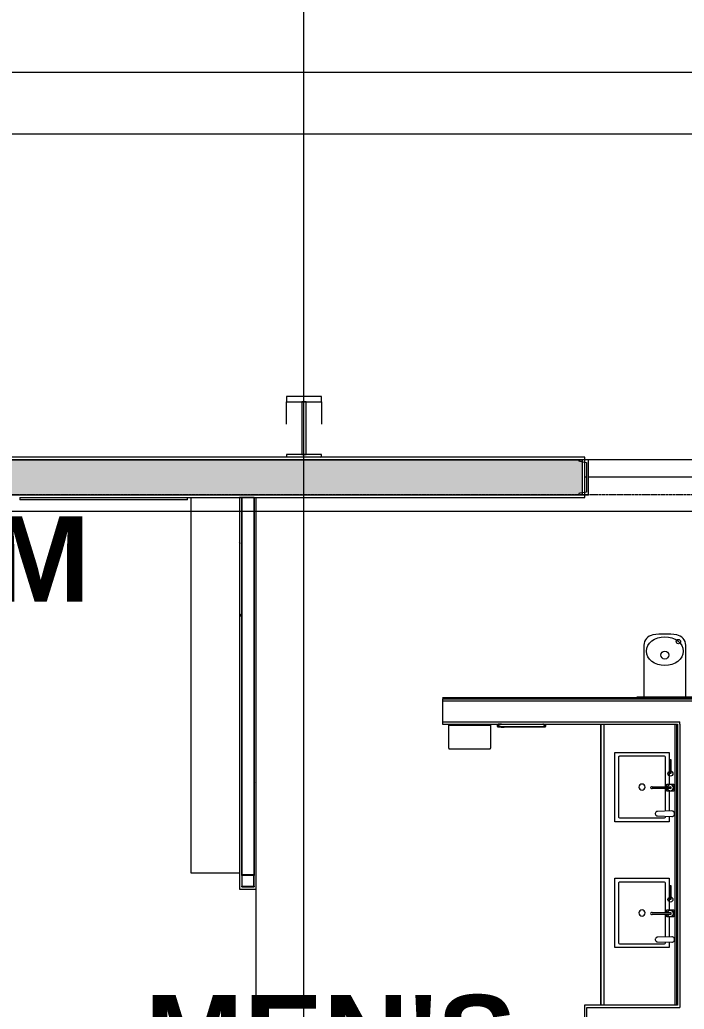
# Model space of a CAD drawing. Header units: inches. Extents: x 25369 to 33163, y -23509 to -20274.
# Drawn here: x 31251.7 to 31441.7, y -22516.7 to -22233.7 of the extents above; entities that cross this region are included whole.
import ezdxf

# ---------------------------------------------------------------- set-up
doc = ezdxf.new("R2010")
doc.units = ezdxf.units.IN
doc.header["$MEASUREMENT"] = 0
doc.linetypes.add('Grid Line 1_2_', pattern=[0.875, 0.5, -0.125, 0.125, -0.125])
for name, color, linetype, lineweight in [('A-AREA', 32, 'Continuous', 70), ('A-FLOR', 192, 'Continuous', 13), ('A-GENM', 13, 'Continuous', 13), ('A-WALL', 113, 'Continuous', 13), ('A-WALL-PATT', 111, 'Continuous', 25), ('G-ANNO-SYMB', 111, 'Continuous', 9), ('I-FURN', 30, 'Continuous', 13), ('I-WALL', 2, 'Continuous', 13), ('M-AREA-IDEN', 171, 'Continuous', 9), ('P-SANR-FIXT', 6, 'Continuous', 13), ('Q-CASE', 31, 'Continuous', 13), ('Q-SPCQ', 91, 'Continuous', 13), ('S-BEAM', 12, 'Continuous', 13), ('S-COLS', 52, 'Continuous', 13), ('S-GRID', 1, 'Continuous', 9)]:
    doc.layers.add(name, color=color, linetype=linetype, lineweight=lineweight)
doc.styles.add('Arial_B', font='arialbd.ttf', dxfattribs={"height": 24.354149})
pattern_1 = [(0, (5931.104, 0), (61.44, 15.36), [2.534, -43.546, 2.534, -43.546, -245.76]), (0, (5931.104, 0), (61.44, 15.36), [-92.16, 2.534, -89.626, 2.534, -43.546, -107.52]), (0, (5931.104, 0), (61.44, 15.36), [-230.4, 2.534, -28.186, 2.534, -74.266]), (120, (5954.144, 7.68), (-44.02215, 45.528601), [2.534, -43.546, 2.534, -43.546, -245.76]), (120, (5954.144, 7.68), (-44.02215, 45.528601), [-92.16, 2.534, -89.626, 2.534, -43.546, -107.52]), (120, (5954.144, 7.68), (-44.02215, 45.528601), [-230.4, 2.534, -28.186, 2.534, -74.266]), (240, (5961.824, 38.4), (-17.41785, -60.888601), [2.534, -43.546, 2.534, -43.546, -245.76]), (240, (5961.824, 38.4), (-17.41785, -60.888601), [-92.16, 2.534, -89.626, 2.534, -43.546, -107.52]), (240, (5961.824, 38.4), (-17.41785, -60.888601), [-230.4, 2.534, -28.186, 2.534, -74.266])]
pattern_2 = [(225, (31332.994, -22360.053), (19.00703, -19.00703), []), (225, (31332.994, -22388.853), (19.00703, -19.00703), [])]

# ---------------------------------------------------------------- blocks, each defined once
blk = doc.blocks.new('Furniture 8 - Furniture 1-2437-Overall Floor Plan')
at = {"layer": 'I-FURN', "color": 43, "lineweight": 9}
for p, q in [((25350.61, -22496.3), (25350.61, -22603.74)), ((25350.61, -22603.74), (25364.61, -22603.74))]:
    blk.add_line(p, q, dxfattribs=at)
blk = doc.blocks.new('Drinking_Fountain-Haws_Corporation-Wall_Mounted_1119 - 1119-355850-Overall Floor Plan')
at = {"layer": 'P-SANR-FIXT', "color": 43, "lineweight": 9}
for p, q in [((13.07, 20.75), (13.07, 5.95)), ((25.07, 5.95), (25.07, 20.75)), ((29.07, 15), (29.07, 5.95)), ((41.07, 5.95), (41.07, 15)), ((43.07, 5.95), (11.07, 5.95)), ((11.07, 5.95), (11.07, 5.7)), ((43.07, 5.7), (43.07, 5.95))]:
    blk.add_line(p, q, dxfattribs=at)
for centre, radius in [((22.94, 21.8), 0.625), ((19.07, 17.94), 1.13), ((38.94, 16.07), 0.625), ((35.07, 12.19), 1.13)]:
    blk.add_circle(centre, radius, dxfattribs=at)
for centre, radius, start, end in [((16.07, 20.75), 3, 97.5776, 180), ((19.07, -1.8), 25.75, 82.4224, 97.5776), ((22.07, 20.75), 3, 360, 82.4224), ((32.07, 15), 3, 97.5776, 180), ((35.07, -7.55), 25.75, 82.4224, 97.5776), ((38.07, 15), 3, 360, 82.4224)]:
    blk.add_arc(centre, radius, start, end, dxfattribs=at)
for centre, ratio in [((19.07, 19.07), 0.786373), ((35.07, 13.32), 0.786365)]:
    blk.add_ellipse(centre, major_axis=(-5.25, 0), ratio=ratio, dxfattribs=at)
blk = doc.blocks.new('Soap_Dispenser-TOTO-TES1ADC-05 - Polished Chrome-162828-Overall Floor Plan')
at = {"layer": 'A-GENM', "color": 43, "lineweight": 9}
for p, q in [((-0.79, 0), (-0.66, -4.1)), ((0.66, -4.1), (0.79, -0.03))]:
    blk.add_line(p, q, dxfattribs=at)
blk.add_arc((0, 0), 0.791, 358.1479, 179.999, dxfattribs=at)
blk.add_open_spline([(-0.66, -4.1), (-0.66, -4.15), (-0.65, -4.25), (-0.6, -4.4), (-0.51, -4.53), (-0.35, -4.67), (-0.08, -4.76), (0.21, -4.73), (0.42, -4.61), (0.56, -4.47), (0.65, -4.29), (0.66, -4.16), (0.66, -4.1)], degree=3, knots=[0, 0, 0, 0, 0.076923, 0.153846, 0.230769, 0.307692, 0.461538, 0.615385, 0.711538, 0.807692, 0.903846, 1, 1, 1, 1], dxfattribs=at)
blk = doc.blocks.new('Dispenser_Disposal-Paper-Frost_Products_LTD_-Recessed-400A - Steel-Stainless-37173-Overall Floor Plan')
at = {"layer": 'Q-SPCQ', "color": 43, "lineweight": 9}
for p, q in [((25457.27, -22435.86), (25457.27, -22435.26)), ((25457.27, -22435.26), (25458.12, -22435.26)), ((25457.27, -22435.86), (25470.94, -22435.86)), ((25457.34, -22435.26), (25457.34, -22435.94)), ((25457.64, -22435.55), (25457.34, -22435.86)), ((25457.34, -22435.94), (25470.94, -22435.94)), ((25458.31, -22435.94), (25457.34, -22435.94)), ((25457.43, -22435.21), (25457.43, -22435.18)), ((25458.08, -22435.21), (25457.43, -22435.21)), ((25470.59, -22435.26), (25457.64, -22435.26)), ((25457.64, -22435.26), (25457.64, -22435.55)), ((25458.35, -22435.2), (25458.12, -22435.2)), ((25458.12, -22435.26), (25458.12, -22435.2)), ((25458.15, -22435.26), (25458.15, -22435.2)), ((25458.31, -22436.07), (25458.31, -22435.94)), ((25459.18, -22436.07), (25458.31, -22436.07)), ((25458.42, -22435.26), (25458.35, -22435.2)), ((25458.8, -22435.18), (25458.8, -22435.26)), ((25459.08, -22435.26), (25459.08, -22435.18)), ((25470.94, -22435.94), (25459.18, -22435.94)), ((25459.18, -22435.94), (25459.18, -22436.07)), ((25470.4, -22435.21), (25470.23, -22435.21)), ((25470.4, -22435.21), (25470.9, -22435.21)), ((25470.4, -22435.25), (25470.4, -22435.21)), ((25470.85, -22435.25), (25470.4, -22435.25)), ((25470.64, -22435.31), (25470.64, -22435.56)), ((25470.64, -22435.55), (25470.64, -22435.33)), ((25470.64, -22435.33), (25470.97, -22435.33)), ((25470.94, -22435.86), (25470.64, -22435.56)), ((25470.88, -22435.18), (25470.88, -22435.21)), ((25470.9, -22435.18), (25470.9, -22435.21)), ((25470.94, -22435.94), (25470.94, -22435.33)), ((25470.94, -22435.86), (25471.02, -22435.86)), ((25470.97, -22435.28), (25470.97, -22435.33)), ((25470.97, -22435.33), (25471.01, -22435.33)), ((25471.01, -22435.33), (25471.01, -22435.86)), ((25459.16, -22436.09), (25458.33, -22436.09))]:
    blk.add_line(p, q, dxfattribs=at)
for centre, radius, start, end in [((25457.34, -22435.86), 0.0768, 180, 270), ((25457.34, -22435.86), 0.029, 180, 270), ((25458.08, -22435.15), 0.0665, 270, 0), ((25458.08, -22435.15), 0.0665, 270, 312.1544), ((25458.33, -22436.07), 0.02, 180, 270), ((25459.16, -22436.07), 0.02, 270, 0), ((25470.23, -22435.15), 0.0665, 180, 270), ((25470.59, -22435.31), 0.05, 0, 90), ((25470.9, -22435.28), 0.0625, 153.896, 233.1301), ((25470.9, -22435.28), 0.0625, 302.4117, 90.0728), ((25470.9, -22435.28), 0.0625, 359.8391, 90), ((25470.94, -22435.86), 0.0763, 270, 0)]:
    blk.add_arc(centre, radius, start, end, dxfattribs=at)
blk = doc.blocks.new('Faucet-Lavatory-Zurn-Z6920XL - Z6920-XL-ADM2-H4-162876-Overall Floor Plan')
at = {"layer": 'P-SANR-FIXT', "lineweight": 9}
for p, q in [((-0.25, 0), (-0.25, 5.25)), ((0.25, 5.25), (0.25, 0)), ((-1, 1), (-0.25, 1)), ((-1, -1), (-1, 1)), ((0.33, 1), (1, 1)), ((1, 1), (1, -1)), ((4, 0.12), (8, 0.12)), ((4, -0.12), (4, 0.12)), ((8, 0.12), (8, -0.12)), ((1, -1), (-1, -1)), ((8, -0.12), (4, -0.12))]:
    blk.add_line(p, q, dxfattribs=at)
blk.add_circle((4, 0), 0.719, dxfattribs=at)
for centre, radius, start, end in [((0, 5.37), 0.281, 332.734, 207.266), ((0, 0), 0.875, 107.1429, 180), ((0, 0), 0.875, 360, 67.0864), ((0, 0), 0.875, 180, 360), ((0, 0), 0.25, 180, 0)]:
    blk.add_arc(centre, radius, start, end, dxfattribs=at)
blk = doc.blocks.new('Bradley-Washroom_Accessories-Mirrors-747_Standard - 60_ x 36_ _ BradEX-205488-Overall Floor Plan')
at = {"layer": 'Q-SPCQ', "color": 43, "lineweight": 9}
for p, q in [((25508.52, -22454.37), (25508.52, -22435.37)), ((25508.77, -22435.37), (25508.52, -22435.37)), ((25508.77, -22435.37), (25508.77, -22454.37)), ((25508.48, -22454.37), (25508.77, -22454.37)), ((25508.48, -22454.37), (25508.48, -22456.37)), ((25508.77, -22454.37), (25508.77, -22456.37)), ((25508.77, -22456.37), (25508.48, -22456.37)), ((25508.52, -22494.37), (25508.52, -22456.37)), ((25508.77, -22456.37), (25508.77, -22494.37)), ((25508.48, -22494.37), (25508.77, -22494.37)), ((25508.48, -22494.37), (25508.48, -22496.37)), ((25508.77, -22494.37), (25508.77, -22496.37)), ((25508.77, -22496.37), (25508.48, -22496.37)), ((25508.52, -22515.37), (25508.52, -22496.37)), ((25508.77, -22496.37), (25508.77, -22515.37)), ((25508.52, -22515.37), (25508.77, -22515.37))]:
    blk.add_line(p, q, dxfattribs=at)
blk = doc.blocks.new('Bradley-Washroom_Accessories-Mirrors-780_Custom - Bradley-Washroom_Accessories-Mirrors-780_Custom-177760-Overall Floor Plan')
at = {"layer": 'Q-SPCQ', "color": 43, "lineweight": 9}
for p, q in [((25320.64, -22370.3), (25368.64, -22370.3)), ((25320.64, -22370.3), (25320.64, -22371.05)), ((25368.64, -22371.05), (25368.64, -22370.3)), ((25368.64, -22371.05), (25320.64, -22371.05))]:
    blk.add_line(p, q, dxfattribs=at)
blk = doc.blocks.new('Counter Top - 24_ Depth-179606-Overall Floor Plan')
at = {"layer": 'Q-CASE', "color": 43, "lineweight": 9}
for p, q in [((33.11, -0.75), (-47.26, -0.75)), ((-47.26, -22), (33.11, -22))]:
    blk.add_line(p, q, dxfattribs=at)
blk = doc.blocks.new('Faucet-Lavatory-Zurn-Z6920XL - Z6920-XL-ADM2-H4-V59-Overall Floor Plan')
at = {"layer": 'P-SANR-FIXT', "lineweight": 9}
for p, q in [((-0.25, 0), (-0.25, 5.25)), ((0.25, 5.25), (0.25, 0)), ((-1, 1), (-0.25, 1)), ((-1, -1), (-1, 1)), ((0.25, 1), (1, 1)), ((1, 1), (1, -1)), ((4, 0.12), (8, 0.12)), ((4, -0.12), (4, 0.12)), ((8, 0.12), (8, -0.12)), ((1, -1), (-1, -1)), ((8, -0.12), (4, -0.12))]:
    blk.add_line(p, q, dxfattribs=at)
blk.add_circle((4, 0), 0.719, dxfattribs=at)
for centre, radius, start, end in [((0, 5.37), 0.281, 332.734, 207.266), ((0, 0), 0.875, 107.1429, 180), ((0, 0), 0.875, 360, 72.8571), ((0, 0), 0.875, 180, 360), ((0, 0), 0.25, 180, 0)]:
    blk.add_arc(centre, radius, start, end, dxfattribs=at)
blk = doc.blocks.new('KNEE PROTECTOR1 - KNEE PROTECTOR-205860-Overall Floor Plan')
at = {"layer": 'Q-CASE', "color": 43, "lineweight": 9}
for p, q in [((79235.76, -9330.82), (79155.38, -9330.82)), ((79235.76, -9331.82), (79155.38, -9331.82))]:
    blk.add_line(p, q, dxfattribs=at)
blk = doc.blocks.new('Sink-Under_Counter-Kohler-2882 - White-191670-Overall Floor Plan')
at = {"layer": 'P-SANR-FIXT', "color": 43, "lineweight": 9}
for p, q in [((-9.91, -7.81), (-9.91, 7.81)), ((-9.91, 7.81), (-0.85, 7.81)), ((-8.81, 6.46), (-8.81, -6.46)), ((-0.18, 6.71), (-8.56, 6.71)), ((6.87, 6.71), (0.4, 6.71)), ((1.15, 7.81), (6.83, 7.81)), ((8.56, 6.71), (8.33, 6.71)), ((8.37, 7.81), (9.91, 7.81)), ((8.81, -6.46), (8.81, 6.46)), ((9.91, 7.81), (9.91, -7.81)), ((9.91, -7.81), (-9.91, -7.81)), ((-8.56, -6.71), (8.56, -6.71))]:
    blk.add_line(p, q, dxfattribs=at)
for centre, radius, start, end in [((-8.56, 6.46), 0.25, 90, 180), ((8.56, 6.46), 0.25, 360, 90), ((0, 0), 0.875, 360, 180), ((0, 0), 0.875, 180, 360), ((-8.56, -6.46), 0.25, 180, 270), ((8.56, -6.46), 0.25, 270, 360)]:
    blk.add_arc(centre, radius, start, end, dxfattribs=at)
blk = doc.blocks.new('Sink-Under_Counter-Kohler-2882 - White-V68-Overall Floor Plan')
at = {"layer": 'P-SANR-FIXT', "color": 43, "lineweight": 9}
for p, q in [((-9.91, -7.81), (-9.91, 7.81)), ((-9.91, 7.81), (-0.85, 7.81)), ((-8.81, 6.46), (-8.81, -6.46)), ((-0.1, 6.71), (-8.56, 6.71)), ((6.87, 6.71), (0.4, 6.71)), ((1.15, 7.81), (6.83, 7.81)), ((8.56, 6.71), (8.33, 6.71)), ((8.37, 7.81), (9.91, 7.81)), ((8.81, -6.46), (8.81, 6.46)), ((9.91, 7.81), (9.91, -7.81)), ((9.91, -7.81), (-9.91, -7.81)), ((-8.56, -6.71), (8.56, -6.71))]:
    blk.add_line(p, q, dxfattribs=at)
for centre, radius, start, end in [((-8.56, 6.46), 0.25, 90, 180), ((8.56, 6.46), 0.25, 360, 90), ((0, 0), 0.875, 360, 180), ((0, 0), 0.875, 180, 360), ((-8.56, -6.46), 0.25, 180, 270), ((8.56, -6.46), 0.25, 270, 360)]:
    blk.add_arc(centre, radius, start, end, dxfattribs=at)
blk = doc.blocks.new('HSS-Hollow Structural Section-Column - HSS3-1_2X3-1_2X1_8-V77-Overall Floor Plan')
at = {"layer": 'S-COLS', "lineweight": 9}
h = blk.add_hatch(dxfattribs=at)
h.set_pattern_fill('FP_47', color=253, style=0, pattern_type=2)
h.set_pattern_definition([(45, (-19454.787, 22479.99), (-19.00703, 19.00703), []), (45, (-19454.787, 22508.79), (-19.00703, 19.00703), [])])
h.paths.add_polyline_path([(1.52, -1.75), (1.52, -1.63), (-1.52, -1.63), (-1.52, -1.75)], flags=0)
h.paths.add_polyline_path([(1.75, -1.52), (1.75, 1.52), (1.63, 1.52), (1.63, -1.52)], flags=0)
h.paths.add_polyline_path([(-1.63, -1.52), (-1.63, 1.52), (-1.75, 1.52), (-1.75, -1.52)], flags=0)
h.paths.add_polyline_path([(-1.52, 1.63), (1.52, 1.63), (1.52, 1.75), (-1.52, 1.75)], flags=0)
at = {"layer": 'S-COLS', "color": 7}
for p, q in [((-1.75, 1.52), (-1.75, -1.52)), ((-1.63, -1.52), (-1.63, 1.52)), ((1.52, 1.75), (-1.52, 1.75)), ((-1.52, 1.63), (1.52, 1.63)), ((1.63, 1.52), (1.63, -1.52)), ((1.75, -1.52), (1.75, 1.52)), ((1.52, -1.63), (-1.52, -1.63)), ((-1.52, -1.75), (1.52, -1.75))]:
    blk.add_line(p, q, dxfattribs=at)
for centre, radius, start, end in [((-1.52, 1.52), 0.232, 90, 180), ((-1.52, 1.52), 0.116, 90, 180), ((1.52, 1.52), 0.232, 360, 90), ((1.52, 1.52), 0.116, 0, 90), ((-1.52, -1.52), 0.232, 180, 270), ((-1.52, -1.52), 0.116, 180, 270), ((1.52, -1.52), 0.232, 270, 360), ((1.52, -1.52), 0.116, 270, 360)]:
    blk.add_arc(centre, radius, start, end, dxfattribs=at)
blk = doc.blocks.new('Hand_Dryer-Excel_Dryer-XLERATOR_Unit - Not a Type - Load Type Catalog-357530-Overall Floor Plan')
at = {"layer": 'Q-SPCQ', "color": 43, "lineweight": 9}
for p, q in [((25590.61, -22442.03), (25590.61, -22435.43)), ((25590.61, -22435.43), (25602.55, -22435.43)), ((25602.55, -22435.43), (25602.55, -22442.03)), ((25602.3, -22442.3), (25590.86, -22442.3))]:
    blk.add_line(p, q, dxfattribs=at)
for centre, start, end in [((25590.86, -22442.05), 175.9748, 270), ((25602.3, -22442.05), 270, 4.0252)]:
    blk.add_arc(centre, 0.251, start, end, dxfattribs=at)
blk = doc.blocks.new('Locker Rooms and Restrooms_rvt-2-Overall Floor Plan')
at = {"layer": 'A-WALL-PATT', "lineweight": 9}
h = blk.add_hatch(dxfattribs=at)
h.set_pattern_fill('FP_17', color=253, style=0, pattern_type=2)
h.set_pattern_definition(pattern_1)
h.paths.add_polyline_path([(25383.52, -22482.37), (25384.14, -22482.37), (25384.14, -22370.3), (25383.52, -22370.3), (25383.52, -22481.51)], flags=0)
h = blk.add_hatch(dxfattribs=at)
h.set_pattern_fill('FP_17', color=253, style=0, pattern_type=2)
h.set_pattern_definition(pattern_1)
h.paths.add_polyline_path([(25388.27, -22481.74), (25388.27, -22370.43), (25387.64, -22370.43), (25387.64, -22481.74)], flags=0)
h = blk.add_hatch(dxfattribs=at)
h.set_pattern_fill('FP_17', color=253, style=0, pattern_type=2)
h.set_pattern_definition(pattern_1)
h.paths.add_polyline_path([(25591.93, -22428.55), (25609.52, -22428.55), (25609.52, -22427.93), (25441.52, -22427.93), (25441.52, -22428.55), (25556.84, -22428.55)], flags=0)
h = blk.add_hatch(dxfattribs=at)
h.set_pattern_fill('FP_17', color=253, style=0, pattern_type=2)
h.set_pattern_definition(pattern_1)
h.paths.add_polyline_path([(25508.77, -22435.18), (25509.39, -22435.18), (25509.39, -22434.55), (25441.52, -22434.55), (25441.52, -22435.18), (25486.65, -22435.18)], flags=0)
h.paths.add_polyline_path([(25609.52, -22435.18), (25609.52, -22434.55), (25521.39, -22434.55), (25521.39, -22435.18), (25591.93, -22435.18)], flags=0)
h.paths.add_polyline_path([(25512.89, -22435.18), (25517.89, -22435.18), (25517.89, -22434.55), (25512.89, -22434.55)], flags=0)
at = {"layer": 'A-FLOR', "color": 43, "lineweight": 9}
for p, q in [((25388.27, -22370.43), (25388.27, -22370.3)), ((25388.27, -22526.93), (25388.27, -22482.37))]:
    blk.add_line(p, q, dxfattribs=at)
at = {"layer": 'A-WALL', "color": 7}
for p, q in [((25441.52, -22427.93), (25441.52, -22428.55)), ((25441.52, -22428.55), (25609.52, -22428.55)), ((25441.52, -22428.55), (25441.52, -22434.55)), ((25441.52, -22434.55), (25441.52, -22435.18)), ((25441.52, -22434.55), (25509.39, -22434.55)), ((25509.39, -22435.18), (25509.39, -22434.55)), ((25509.39, -22435.18), (25509.39, -22516.18)), ((25482.77, -22519.68), (25482.77, -22516.18)), ((25482.77, -22516.18), (25508.77, -22516.18)), ((25508.77, -22516.18), (25509.39, -22516.18))]:
    blk.add_line(p, q, dxfattribs=at)
at = {"layer": 'I-WALL', "color": 7}
for p, q in [((25383.52, -22370.3), (25383.52, -22482.37)), ((25384.14, -22370.3), (25383.52, -22370.3)), ((25384.14, -22370.3), (25384.14, -22478.47)), ((25387.64, -22370.3), (25384.14, -22370.3)), ((25384.14, -22478.47), (25384.14, -22370.3)), ((25387.64, -22478.47), (25387.64, -22370.3)), ((25388.27, -22370.43), (25387.64, -22370.43)), ((25387.64, -22370.43), (25387.64, -22478.47)), ((25388.27, -22481.74), (25388.27, -22370.43)), ((25609.77, -22427.68), (25441.52, -22427.68)), ((25609.52, -22427.93), (25441.52, -22427.93)), ((25441.52, -22427.93), (25609.52, -22427.93)), ((25441.52, -22435.18), (25508.77, -22435.18)), ((25508.77, -22435.18), (25508.77, -22454.37)), ((25508.77, -22456.37), (25508.77, -22494.37)), ((25383.52, -22482.37), (25384.14, -22482.37)), ((25384.14, -22481.51), (25384.14, -22481.74)), ((25384.14, -22481.74), (25384.14, -22481.51)), ((25384.14, -22481.74), (25384.37, -22481.74)), ((25384.37, -22481.74), (25384.14, -22481.74)), ((25384.14, -22482.37), (25388.27, -22482.37)), ((25387.41, -22481.74), (25387.64, -22481.74)), ((25387.64, -22481.74), (25387.41, -22481.74)), ((25387.64, -22481.74), (25387.64, -22481.51)), ((25387.64, -22481.51), (25387.64, -22481.74)), ((25388.27, -22482.37), (25388.27, -22481.74)), ((25508.77, -22496.37), (25508.77, -22515.55)), ((25508.77, -22515.55), (25482.14, -22515.55)), ((25482.14, -22515.55), (25482.14, -22516.18)), ((25482.14, -22516.18), (25482.14, -22519.68))]:
    blk.add_line(p, q, dxfattribs=at)
at = {"color": 43, "lineweight": 9}
for name, p in [('Bradley-Washroom_Accessories-Mirrors-780_Custom - Bradley-Washroom_Accessories-Mirrors-780_Custom-177760-Overall Floor Plan', (0, 0)), ('Furniture 8 - Furniture 1-2437-Overall Floor Plan', (18.9, 126)), ('Drinking_Fountain-Haws_Corporation-Wall_Mounted_1119 - 1119-355850-Overall Floor Plan', (25486.03, -22433.37)), ('Hand_Dryer-Excel_Dryer-XLERATOR_Unit - Not a Type - Load Type Catalog-357530-Overall Floor Plan', (-147.31, 0)), ('Dispenser_Disposal-Paper-Frost_Products_LTD_-Recessed-400A - Steel-Stainless-37173-Overall Floor Plan', (0, 0)), ('Bradley-Washroom_Accessories-Mirrors-747_Standard - 60_ x 36_ _ BradEX-205488-Overall Floor Plan', (0, 0)), ('HSS-Hollow Structural Section-Column - HSS3-1_2X3-1_2X1_8-V77-Overall Floor Plan', (25385.89, -22479.99))]:
    blk.add_blockref(name, p, dxfattribs=at)
for name, p, rotation in [('Counter Top - 24_ Depth-179606-Overall Floor Plan', (25508.77, -22482.44), 269.9999999999997), ('KNEE PROTECTOR1 - KNEE PROTECTOR-205860-Overall Floor Plan', (34818.59, 56720.2), 270.0000000000026), ('Sink-Under_Counter-Kohler-2882 - White-191670-Overall Floor Plan', (25498.58, -22453.18), 270), ('Faucet-Lavatory-Zurn-Z6920XL - Z6920-XL-ADM2-H4-162876-Overall Floor Plan', (25506.7, -22453.33), 90.00000000000037), ('Soap_Dispenser-TOTO-TES1ADC-05 - Polished Chrome-162828-Overall Floor Plan', (25507.12, -22460.78), 269.9999999999698), ('Sink-Under_Counter-Kohler-2882 - White-V68-Overall Floor Plan', (25498.58, -22489.18), 270), ('Faucet-Lavatory-Zurn-Z6920XL - Z6920-XL-ADM2-H4-V59-Overall Floor Plan', (25506.7, -22489.33), 90.00000000000037), ('Soap_Dispenser-TOTO-TES1ADC-05 - Polished Chrome-162828-Overall Floor Plan', (25507.12, -22496.78), 269.9999999999595)]:
    blk.add_blockref(name, p, dxfattribs=dict(at, rotation=rotation))
blk = doc.blocks.new('columns and girder2 - one-V25-Overall Floor Plan')
at = {"layer": 'S-BEAM', "lineweight": 9}
h = blk.add_hatch(dxfattribs=at)
h.set_pattern_fill('FP_27', color=253, style=0, pattern_type=2)
h.set_pattern_definition(pattern_2)
h.paths.add_polyline_path([(-5, -1.25), (-5, -2), (5, -2), (5, -1.25), (0, -1.25)], flags=0)
h.paths.add_polyline_path([(-5, -17.03), (-5, -18.55), (5, -18.55), (5, -17.03)], flags=0)
h.paths.add_polyline_path([(5, -1204.89), (-5, -1204.89), (-5, -1206.4), (5, -1206.4)], flags=0)
h.paths.add_polyline_path([(5, -1224.25), (-5, -1224.25), (-5, -1225), (5, -1225)], flags=0)
h = blk.add_hatch(dxfattribs=at)
h.set_pattern_fill('FP_27', color=253, style=0, pattern_type=2)
h.set_pattern_definition(pattern_2)
h.paths.add_polyline_path([(-0.63, -2), (-0.63, -17.03), (0.62, -17.03), (0.62, -2)], flags=0)
h.paths.add_polyline_path([(0.62, -1206.4), (-0.63, -1206.4), (-0.63, -1224.25), (0.62, -1224.25)], flags=0)
at = {"layer": 'S-BEAM', "color": 7}
for p, q in [((-5, -1.25), (-5, -2)), ((-5, -2), (5, -2)), ((0.62, -2), (-0.63, -2)), ((-0.63, -2), (-0.63, -17.03)), ((0.62, -17.03), (0.62, -2)), ((5, -2), (5, -1.25)), ((5, -17.03), (-5, -17.03)), ((-5, -17.03), (-5, -18.55)), ((-5, -18.55), (5, -18.55)), ((-0.63, -17.03), (0.62, -17.03)), ((5, -18.55), (5, -17.03))]:
    blk.add_line(p, q, dxfattribs=at)
at = {"layer": 'S-BEAM', "color": 43, "lineweight": 9}
for p, q in [((-5, -17.03), (-5, -10.69)), ((5, -10.69), (5, -17.03))]:
    blk.add_line(p, q, dxfattribs=at)

msp = doc.modelspace()

# ---------------------------------------------------------------- hatches: boundary and pattern name
at = {"layer": 'A-WALL-PATT', "lineweight": 9}
h = msp.add_hatch(dxfattribs=at)
h.set_pattern_fill('FP_18', color=253, style=0, pattern_type=2)
h.set_pattern_definition([(161.57, (5932.064, 0.96), (-7.6802237, -0.0009796), [0, -54.643, 6.067, 0]), (18.43, (5930.144, 0.96), (-7.6802237, 0.0009796), [0, -54.643, 6.067, 0]), (108.43, (5932.064, 0.96), (3.8382953, -19.20136532), [18.211, -42.499]), (71.57, (5930.144, 0.96), (3.8382953, 19.20136532), [18.211, -42.499])])
h.paths.add_polyline_path([(31669.87, -22369.55), (31669.87, -22359.55), (31494.62, -22359.55), (31494.62, -22369.55), (31663.41, -22369.55)], flags=0)
h.paths.add_polyline_path([(31412.62, -22369.55), (31412.62, -22359.55), (31092.62, -22359.55), (31092.62, -22369.55), (31312.48, -22369.55)], flags=0)
h.paths.add_polyline_path([(31049.12, -22369.55), (31049.12, -22359.55), (30851.37, -22359.55), (30851.37, -22369.55), (31031.74, -22369.55)], flags=0)
h.paths.add_polyline_path([(30773.24, -22369.55), (30773.24, -22359.55), (30561.87, -22359.55), (30561.87, -22369.55), (30751, -22369.55)], flags=0)
h.paths.add_polyline_path([(28729.74, -22369.55), (28729.74, -22359.55), (28712.49, -22359.55), (28712.49, -22369.55), (28715.62, -22369.55)], flags=0)

# ---------------------------------------------------------------- linework, layer by layer
at = {"layer": 'A-AREA', "color": 43, "lineweight": 9}
for p, q in [((31413.84, -22364.49), (31413.37, -22364.49)), ((31493.87, -22364.49), (31414.37, -22364.49))]:
    msp.add_line(p, q, dxfattribs=at)
at = {"layer": 'A-FLOR', "color": 43, "lineweight": 9}
msp.add_line((30525.96, -22266.3), (31911.93, -22266.3), dxfattribs=at)
at = {"layer": 'A-WALL', "color": 7}
for p, q in [((31092.62, -22359.55), (31412.62, -22359.55)), ((31412.62, -22369.55), (31412.62, -22359.55)), ((31092.62, -22369.55), (31412.62, -22369.55))]:
    msp.add_line(p, q, dxfattribs=at)
at = {"layer": 'G-ANNO-SYMB'}
for p, q in [((32514.71, -22248.83), (27935, -22248.83)), ((32514.71, -22374.36), (27928.4, -22374.36))]:
    msp.add_line(p, q, dxfattribs=at)
at = {"layer": 'I-WALL', "color": 7}
for p, q in [((31413.37, -22358.8), (31091.87, -22358.8)), ((31413.37, -22370.3), (31413.37, -22358.8)), ((31299.74, -22370.3), (31413.37, -22370.3))]:
    msp.add_line(p, q, dxfattribs=at)
at = {"layer": 'S-COLS', "color": 7}
for p, q in [((31414.37, -22359.55), (31411.48, -22359.55)), ((31414.37, -22369.55), (31414.37, -22359.55)), ((31411.91, -22359.99), (31413.84, -22360.29)), ((31413.84, -22360.29), (31413.84, -22368.81)), ((31411.48, -22369.55), (31414.37, -22369.55)), ((31413.84, -22368.81), (31411.91, -22369.12))]:
    msp.add_line(p, q, dxfattribs=at)
for centre, start, end in [((31411.91, -22359.55), 180, 270), ((31411.91, -22369.55), 90, 180)]:
    msp.add_arc(centre, 0.436, start, end, dxfattribs=at)
at = {"layer": 'S-GRID', "linetype": 'Grid Line 1_2_'}
for p, q in [((31332.99, -23095.8), (31332.99, -20550.05)), ((31332.99, -23413.24), (31332.99, -20902.43)), ((32650.17, -22359.55), (28584.62, -22359.55)), ((33028.57, -22359.55), (28668.62, -22359.55)), ((32932.57, -22369.55), (28668.62, -22369.55))]:
    msp.add_line(p, q, dxfattribs=at)

# ---------------------------------------------------------------- block references
at = {"color": 250, "lineweight": 5}
msp.add_blockref('Locker Rooms and Restrooms_rvt-2-Overall Floor Plan', (5931.1, 0), dxfattribs=at)
at = {"layer": 'S-BEAM', "color": 43, "lineweight": 9, "rotation": 180}
msp.add_blockref('columns and girder2 - one-V25-Overall Floor Plan', (31332.99, -22360.05), dxfattribs=at)

# ---------------------------------------------------------------- texts
at = {"layer": 'M-AREA-IDEN', "char_height": 24.354, "attachment_point": 2, "line_spacing_factor": 0.938532, "style": 'Arial_B'}
for s, insert, width in [('RESTROOM', (31173.61, -22375.74), 228.096), ("MEN'S\\PLOCKER", (31340.64, -22512.63), 166.752)]:
    msp.add_mtext(s, dxfattribs=dict(at, insert=insert, width=width))

doc.saveas('drawing.dxf')
